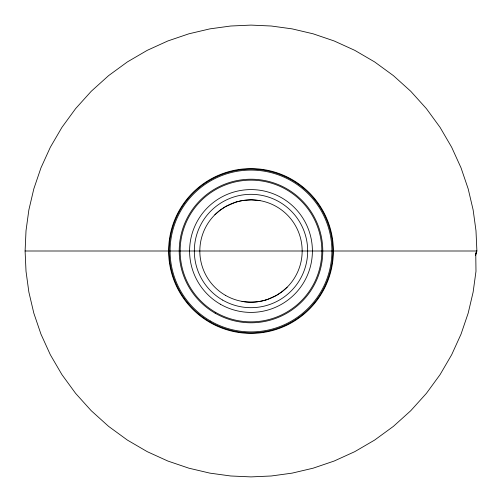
<?xml version="1.0" encoding="UTF-8"?>
<svg xmlns="http://www.w3.org/2000/svg" width="502" height="502" viewBox="0 0 502 502"><rect width="100%" height="100%" fill="white"/><g stroke="black" fill="none" stroke-linecap="round" stroke-linejoin="round"><path stroke-width="0.75" d="M25.1 251L26.016 230.7L28.871 209.892L33.822 188.84L40.963 167.85L50.338 147.243L61.922 127.382L75.62 108.614L91.264 91.264L108.614 75.62L127.382 61.922L147.243 50.338L167.85 40.963L188.84 33.822L209.892 28.871L230.7 26.016L251 25.1L271.3 26.016L292.108 28.871L313.16 33.822L334.15 40.963L354.757 50.338L374.617 61.922L393.386 75.62L410.736 91.264L426.38 108.614L440.078 127.382L451.662 147.243L461.037 167.85L468.178 188.84L473.129 209.892L475.984 230.7L476.9 251L475.77 254.276L475.984 271.3L473.129 292.108L468.178 313.16L461.037 334.15L451.662 354.757L440.078 374.617L426.38 393.386L410.736 410.736L393.386 426.38L374.617 440.078L354.757 451.662L334.15 461.037L313.16 468.178L292.108 473.129L271.3 475.984L251 476.9L230.7 475.984L209.892 473.129L188.84 468.178L167.85 461.037L147.243 451.662L127.382 440.078L108.614 426.38L91.264 410.736L75.62 393.386L61.922 374.617L50.338 354.757L40.963 334.15L33.822 313.16L28.871 292.108L26.016 271.3L25.1 251L168.007 251M475.614 255.374L476.567 251L475.77 254.276M214.818 214.818L219.782 210.457L225.505 206.636M287.182 287.182L282.218 291.543L276.495 295.364M225.787 206.473L236.028 202.074M276.213 295.527L267.466 299.449M267.315 299.499L265.972 299.926M265.828 299.97C258.135 302.311 249.896 302.794 241.989 301.369M236.323 201.98L242.428 200.555M242.73 200.505L251.282 199.834L260.011 200.631M168.609 251L333.391 251A82.391 82.391 0 0 0 209.805 179.647A82.391 82.391 0 0 0 209.805 322.353A82.391 82.391 0 0 0 333.391 251M333.993 251L476.9 251M225.417 295.314A51.166 51.166 0 0 0 302.166 251A51.166 51.166 0 0 0 225.417 206.686A51.166 51.166 0 0 0 225.417 295.314M215.578 312.357A70.845 70.845 0 0 0 321.845 251A70.845 70.845 0 0 0 215.578 189.643A70.845 70.845 0 0 0 215.578 312.357M210.545 321.067A80.904 80.904 0 0 0 331.904 251A80.904 80.904 0 0 0 210.545 180.933A80.904 80.904 0 0 0 210.545 321.067M215.107 313.166A71.78 71.78 0 0 0 322.78 251A71.78 71.78 0 0 0 215.107 188.834A71.78 71.78 0 0 0 215.107 313.166M210.081 321.876A81.839 81.839 0 0 0 332.839 251A81.839 81.839 0 0 0 210.081 180.124A81.839 81.839 0 0 0 210.081 321.876M220.296 304.174A61.401 61.401 0 0 0 312.401 251A61.401 61.401 0 0 0 220.296 197.826A61.401 61.401 0 0 0 220.296 304.174M222.662 300.083A56.676 56.676 0 0 0 307.676 251A56.676 56.676 0 0 0 222.662 201.917A56.676 56.676 0 0 0 222.662 300.083"/></g></svg>
